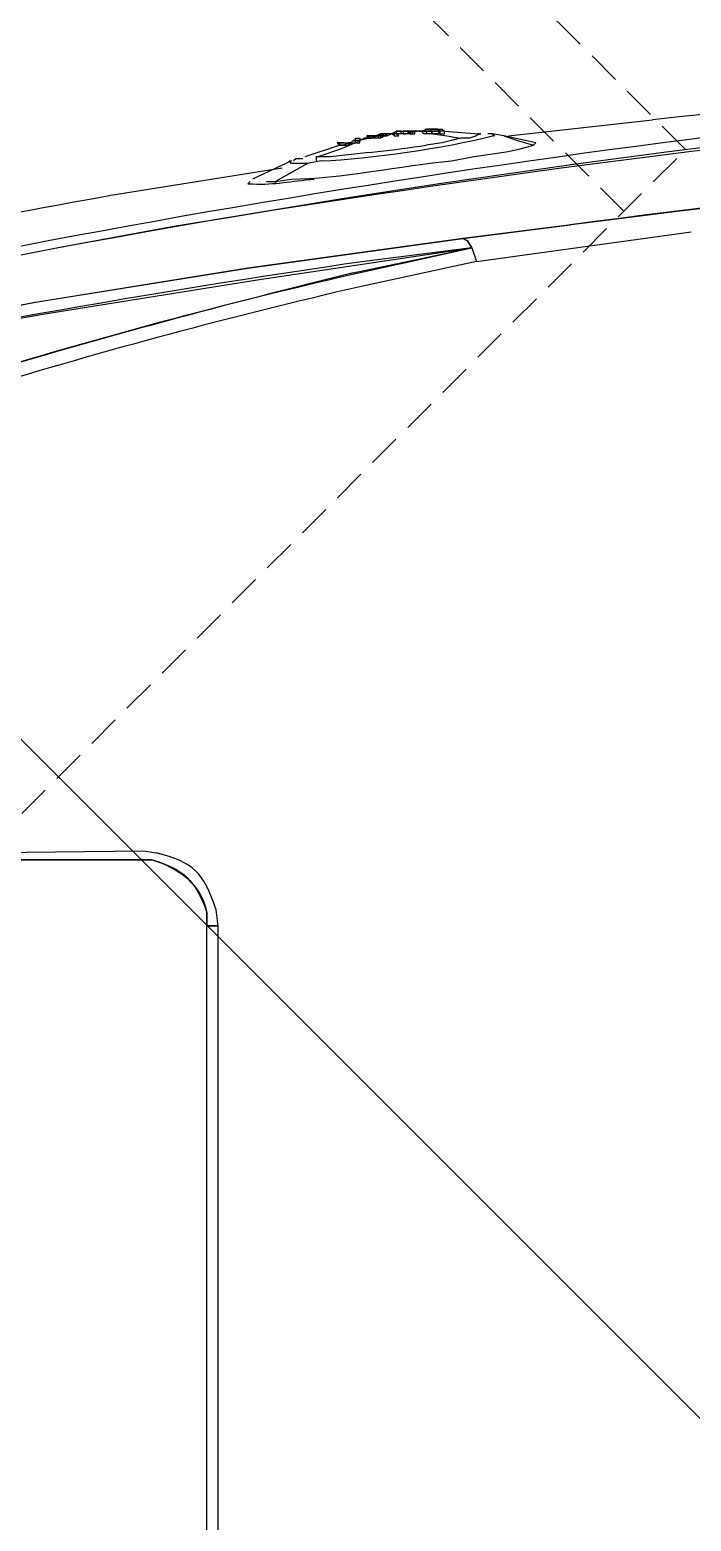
# Model space of a CAD drawing. Header units: millimetres. Extents: x 0 to 887, y -3549 to 0.
# Drawn here: x 224.56 to 229.56, y -1134.48 to -1123.21 of the extents above; entities that cross this region are included whole.
import ezdxf

# ---------------------------------------------------------------- set-up
doc = ezdxf.new("R2010")
doc.units = ezdxf.units.MM
doc.linetypes.add('HIDDEN', pattern=[0.375, 0.25, -0.125])
for name, color, linetype in [('02_(橋尚興華城後壁段)建築外部參考_TEST$0$A_建築_衛浴', 8, 'Continuous'), ('02_(橋尚興華城後壁段)排水底板管路外部參考$0$P_排水_配管線_SP', 6, 'Continuous'), ('03-P-另件', 51, 'HIDDEN'), ('TOILET', 9, 'Continuous')]:
    doc.layers.add(name, color=color, linetype=linetype)

# ---------------------------------------------------------------- blocks, each defined once
blk = doc.blocks.new('pbls100')
at = {"color": 0, "linetype": 'ByBlock'}
for p, q in [((-12.1, 6.36), (-2.634, 6.36)), ((-12.1, -6.36), (-12.1, 6.36)), ((-12.1, 5.7), (-2.9, 5.7))]:
    blk.add_line(p, q, dxfattribs=at)
blk = doc.blocks.new('*U47')
blk.add_blockref('pbls100', (0, 0))

msp = doc.modelspace()

# ---------------------------------------------------------------- linework, layer by layer
at = {"layer": '02_(橋尚興華城後壁段)建築外部參考_TEST$0$A_建築_衛浴'}
for p, q in [((228.175, -1124.011), (229.263, -1123.89)), ((226.984, -1124.063), (227.001, -1124.045)), ((227.001, -1124.045), (226.984, -1124.063)), ((227.001, -1124.045), (226.984, -1124.063)), ((227.019, -1124.045), (227.001, -1124.045)), ((227.001, -1124.045), (227.019, -1124.045)), ((227.019, -1124.045), (227.019, -1124.028)), ((227.019, -1124.028), (227.053, -1124.028)), ((227.019, -1124.045), (227.019, -1124.028)), ((227.053, -1124.045), (227.019, -1124.045)), ((227.053, -1124.045), (227.019, -1124.063)), ((227.019, -1124.063), (227.019, -1124.045)), ((227.053, -1124.045), (227.088, -1124.028)), ((227.053, -1124.028), (227.053, -1124.045)), ((227.122, -1124.028), (227.053, -1124.045)), ((227.053, -1124.063), (227.053, -1124.045)), ((227.088, -1124.028), (227.105, -1124.028)), ((227.105, -1124.028), (227.088, -1124.028)), ((227.088, -1124.028), (227.105, -1124.028)), ((227.105, -1124.028), (227.14, -1124.011)), ((227.14, -1124.011), (227.105, -1124.011)), ((227.105, -1124.011), (227.105, -1124.028)), ((227.105, -1124.028), (227.122, -1124.011)), ((227.122, -1124.011), (227.105, -1124.011)), ((227.122, -1124.028), (227.105, -1124.028)), ((227.105, -1124.028), (227.122, -1124.028)), ((227.122, -1124.028), (227.122, -1124.011)), ((227.122, -1124.011), (227.174, -1124.011)), ((227.14, -1124.011), (227.122, -1124.011)), ((227.122, -1124.011), (227.14, -1124.011)), ((227.122, -1124.011), (227.174, -1124.011)), ((227.14, -1124.028), (227.122, -1124.028)), ((227.14, -1124.028), (227.122, -1124.028)), ((227.122, -1124.028), (227.14, -1124.028)), ((227.157, -1124.011), (227.14, -1124.011)), ((227.14, -1124.011), (227.157, -1124.011)), ((227.157, -1124.011), (227.14, -1124.011)), ((227.191, -1124.011), (227.14, -1124.028)), ((227.14, -1124.028), (227.157, -1124.011)), ((227.191, -1124.028), (227.14, -1124.028)), ((227.174, -1124.011), (227.157, -1124.011)), ((227.191, -1124.011), (227.157, -1124.011)), ((227.157, -1124.011), (227.208, -1124.011)), ((227.157, -1124.011), (227.174, -1124.011)), ((227.174, -1124.011), (227.208, -1123.994)), ((227.208, -1123.994), (227.174, -1124.011)), ((227.174, -1124.011), (227.226, -1123.994)), ((227.208, -1124.011), (227.174, -1124.011)), ((227.208, -1124.011), (227.191, -1124.011)), ((227.191, -1124.011), (227.191, -1124.028)), ((227.208, -1124.011), (227.191, -1124.011)), ((227.208, -1124.028), (227.191, -1124.028)), ((227.208, -1123.994), (227.226, -1123.994)), ((227.243, -1123.994), (227.208, -1124.011)), ((227.226, -1123.994), (227.208, -1123.994)), ((227.243, -1124.011), (227.208, -1124.028)), ((227.208, -1124.011), (227.208, -1124.028)), ((227.243, -1124.011), (227.208, -1124.011)), ((227.208, -1124.011), (227.226, -1124.011)), ((227.226, -1124.011), (227.208, -1124.011)), ((227.226, -1123.994), (227.243, -1123.994)), ((227.26, -1123.994), (227.226, -1123.994)), ((227.226, -1123.994), (227.26, -1123.994)), ((227.243, -1123.994), (227.26, -1123.994)), ((227.26, -1123.994), (227.243, -1124.011)), ((227.243, -1124.011), (227.26, -1124.011)), ((227.26, -1124.011), (227.243, -1124.011)), ((227.295, -1123.994), (227.26, -1123.994)), ((227.295, -1123.994), (227.26, -1124.011)), ((227.295, -1123.994), (227.329, -1123.976)), ((227.329, -1123.976), (227.295, -1123.994)), ((227.312, -1124.011), (227.295, -1123.994)), ((227.312, -1123.994), (227.295, -1123.994)), ((227.312, -1123.994), (227.312, -1124.011)), ((227.329, -1123.994), (227.312, -1123.994)), ((227.312, -1124.011), (227.347, -1124.011)), ((227.329, -1123.994), (227.329, -1123.976)), ((227.329, -1123.976), (227.381, -1123.976)), ((227.364, -1123.976), (227.329, -1123.976)), ((227.399, -1123.994), (227.329, -1123.994)), ((227.347, -1124.011), (227.329, -1123.994)), ((227.364, -1123.994), (227.329, -1123.994)), ((227.364, -1123.994), (227.364, -1123.976)), ((227.364, -1123.976), (227.381, -1123.976)), ((227.381, -1123.994), (227.364, -1123.994)), ((227.381, -1123.976), (227.399, -1123.976)), ((227.399, -1123.976), (227.381, -1123.976)), ((227.381, -1123.976), (227.381, -1123.994)), ((227.381, -1123.976), (227.433, -1123.976)), ((227.381, -1123.994), (227.399, -1123.994)), ((227.45, -1123.976), (227.399, -1123.976)), ((227.399, -1123.976), (227.416, -1123.976)), ((227.416, -1123.994), (227.399, -1123.994)), ((227.416, -1123.976), (227.433, -1123.994)), ((227.416, -1123.976), (227.416, -1123.994)), ((227.433, -1123.994), (227.416, -1123.994)), ((227.433, -1123.976), (227.433, -1123.994)), ((227.468, -1123.976), (227.433, -1123.994)), ((227.433, -1123.994), (227.433, -1123.976)), ((227.433, -1123.976), (227.45, -1123.976)), ((227.433, -1123.976), (227.433, -1123.994)), ((227.433, -1123.994), (227.468, -1123.994)), ((227.502, -1123.976), (227.45, -1123.976)), ((227.45, -1123.976), (227.468, -1123.976)), ((227.468, -1123.994), (227.468, -1123.976)), ((227.468, -1123.976), (227.485, -1123.976)), ((227.52, -1123.976), (227.502, -1123.976)), ((227.554, -1123.976), (227.502, -1123.976)), ((227.502, -1123.976), (227.52, -1123.976)), ((227.52, -1123.976), (227.554, -1123.959)), ((227.537, -1123.994), (227.52, -1123.976)), ((227.554, -1123.959), (227.537, -1123.976)), ((227.537, -1123.976), (227.605, -1123.976)), ((227.554, -1123.994), (227.537, -1123.994)), ((227.588, -1123.959), (227.554, -1123.959)), ((227.554, -1123.959), (227.588, -1123.959)), ((227.554, -1123.976), (227.554, -1123.994)), ((227.588, -1123.976), (227.554, -1123.976)), ((227.605, -1123.994), (227.554, -1123.994)), ((227.588, -1123.959), (227.588, -1123.976)), ((227.64, -1123.959), (227.588, -1123.959)), ((227.588, -1123.959), (227.657, -1123.959)), ((227.588, -1123.976), (227.605, -1123.994)), ((227.657, -1123.976), (227.588, -1123.976)), ((227.605, -1123.976), (227.64, -1123.976)), ((227.605, -1123.994), (227.709, -1124.011)), ((227.64, -1123.994), (227.605, -1123.994)), ((227.64, -1123.959), (227.657, -1123.959)), ((227.657, -1123.976), (227.64, -1123.959)), ((227.657, -1123.976), (227.64, -1123.994)), ((227.64, -1123.976), (227.657, -1123.976)), ((227.657, -1123.959), (227.675, -1123.959)), ((227.692, -1123.976), (227.657, -1123.976)), ((227.657, -1123.976), (227.657, -1123.994)), ((227.657, -1123.994), (227.657, -1123.976)), ((227.657, -1123.994), (227.692, -1123.994)), ((227.675, -1123.959), (227.692, -1123.976)), ((227.744, -1124.045), (227.675, -1124.063)), ((227.692, -1123.994), (227.692, -1123.976)), ((227.692, -1123.976), (227.951, -1123.994)), ((227.709, -1124.011), (227.813, -1124.028)), ((227.813, -1124.028), (227.744, -1124.045)), ((227.882, -1124.028), (227.813, -1124.028)), ((227.934, -1124.011), (227.882, -1124.028)), ((227.951, -1123.994), (227.934, -1124.011)), ((227.951, -1123.994), (227.968, -1123.994)), ((227.968, -1123.994), (227.951, -1123.994)), ((228.054, -1123.994), (228.02, -1123.994)), ((228.141, -1124.011), (228.054, -1123.994)), ((228.054, -1123.994), (228.072, -1124.011)), ((228.072, -1124.011), (228.054, -1124.011)), ((228.141, -1124.011), (228.244, -1124.045)), ((228.382, -1124.063), (228.141, -1124.011)), ((228.244, -1124.045), (228.365, -1124.08)), ((226.639, -1124.166), (226.898, -1124.08)), ((226.898, -1124.114), (226.743, -1124.166)), ((226.898, -1124.08), (226.88, -1124.063)), ((226.88, -1124.063), (226.915, -1124.063)), ((226.898, -1124.063), (226.88, -1124.063)), ((226.932, -1124.063), (226.898, -1124.063)), ((226.898, -1124.08), (226.898, -1124.063)), ((227.019, -1124.063), (226.898, -1124.114)), ((226.898, -1124.08), (226.932, -1124.08)), ((226.932, -1124.08), (226.898, -1124.08)), ((226.915, -1124.063), (226.932, -1124.063)), ((226.932, -1124.063), (226.967, -1124.063)), ((226.967, -1124.063), (226.932, -1124.08)), ((226.932, -1124.08), (226.967, -1124.08)), ((226.984, -1124.063), (226.967, -1124.08)), ((226.967, -1124.08), (226.967, -1124.063)), ((226.967, -1124.063), (226.984, -1124.063)), ((226.984, -1124.063), (226.967, -1124.063)), ((226.984, -1124.063), (227.001, -1124.063)), ((227.001, -1124.063), (227.019, -1124.063)), ((227.019, -1124.063), (227.036, -1124.063)), ((227.036, -1124.063), (227.019, -1124.063)), ((227.036, -1124.063), (227.053, -1124.063)), ((227.675, -1124.063), (227.554, -1124.08)), ((227.917, -1124.166), (228.037, -1124.149)), ((228.037, -1124.149), (228.158, -1124.132)), ((228.158, -1124.132), (228.244, -1124.114)), ((228.244, -1124.114), (228.313, -1124.097)), ((228.313, -1124.097), (228.365, -1124.08)), ((228.365, -1124.08), (228.382, -1124.063)), ((225.171, -1124.459), (226.466, -1124.252)), ((226.535, -1124.2), (226.242, -1124.338)), ((226.656, -1124.218), (226.414, -1124.356)), ((226.535, -1124.218), (226.518, -1124.2)), ((226.518, -1124.2), (226.535, -1124.2)), ((226.656, -1124.218), (226.535, -1124.218)), ((226.57, -1124.184), (226.552, -1124.2)), ((226.621, -1124.184), (226.57, -1124.184)), ((226.76, -1124.2), (226.656, -1124.218)), ((226.725, -1124.2), (226.725, -1124.166)), ((226.725, -1124.166), (226.743, -1124.166)), ((226.743, -1124.166), (226.829, -1124.166)), ((227.744, -1124.2), (227.917, -1124.166)), ((226.225, -1124.356), (226.207, -1124.373)), ((226.207, -1124.373), (226.242, -1124.373)), ((226.346, -1124.356), (226.414, -1124.356)), ((226.414, -1124.356), (226.535, -1124.338)), ((226.414, -1124.356), (226.414, -1124.373)), ((229.47, -1124.58), (227.83, -1124.787)), ((225.62, -1124.701), (224.774, -1124.856)), ((227.83, -1124.787), (228.642, -1124.683)), ((226.207, -1125.011), (227.83, -1124.787)), ((227.83, -1124.787), (226.207, -1125.011)), ((227.83, -1124.787), (227.865, -1124.804)), ((227.865, -1124.804), (227.83, -1124.787)), ((227.865, -1124.804), (227.899, -1124.856)), ((227.899, -1124.856), (227.865, -1124.804)), ((227.934, -1124.959), (229.556, -1124.735)), ((226.276, -1125.098), (227.899, -1124.856)), ((227.001, -1125.046), (227.899, -1124.856)), ((227.899, -1124.856), (227.088, -1124.959)), ((227.364, -1124.976), (227.899, -1124.856)), ((227.899, -1124.856), (227.934, -1124.959)), ((227.899, -1124.856), (227.934, -1124.959)), ((224.584, -1125.27), (226.207, -1125.011)), ((226.207, -1125.011), (224.602, -1125.27)), ((227.934, -1124.959), (227.053, -1125.15)), ((224.671, -1125.356), (226.276, -1125.098)), ((224.602, -1125.27), (222.979, -1125.581)), ((223.79, -1125.425), (224.584, -1125.27)), ((223.859, -1125.494), (224.671, -1125.356)), ((224.084, -1129.428), (225.413, -1129.411)), ((225.413, -1129.411), (225.517, -1129.428)), ((222.702, -1129.48), (225.396, -1129.48)), ((225.396, -1129.48), (222.702, -1129.48)), ((225.396, -1129.48), (225.482, -1129.48)), ((225.482, -1129.48), (225.396, -1129.48)), ((225.897, -1129.98), (225.897, -1129.877)), ((225.897, -1129.877), (225.897, -1129.98)), ((225.983, -1129.98), (225.966, -1129.859)), ((225.897, -1144.61), (225.897, -1129.98)), ((225.897, -1129.98), (225.914, -1129.98)), ((225.914, -1129.98), (225.897, -1129.98)), ((225.914, -1129.98), (225.983, -1129.98)), ((225.983, -1129.98), (225.914, -1129.98)), ((225.983, -1144.61), (225.983, -1129.98))]:
    msp.add_line(p, q, dxfattribs=at)
for centre, radius, start, end in [((239.958, -1206.288), 82.834, 91.33198, 102.30441), ((239.954, -1205.449), 82.075, 92.86094, 101.99804), ((238.562, -1208.108), 84.73, 91.88734, 96.30085), ((240.382, -1212.499), 89.03, 91.34526, 99.54432), ((239.221, -1204.087), 80.106, 88.99787, 97.5894), ((239.226, -1203.814), 79.832, 88.99766, 97.01939), ((236.094, -1164.741), 40.712, 102.3834, 110.8078), ((238.916, -1206.196), 82.094, 98.28397, 101.7471), ((236.481, -1166.023), 41.946, 102.9892, 111.1114)]:
    msp.add_arc(centre, radius, start, end, dxfattribs=at)
for points in [[(226.76, -1124.2), (227.136, -1124.181), (227.688, -1124.105), (228.054, -1124.011)], [(226.829, -1124.166), (227.071, -1124.138), (227.307, -1124.121), (227.554, -1124.08)], [(226.535, -1124.338), (226.887, -1124.335), (227.381, -1124.233), (227.744, -1124.2)], [(226.242, -1124.373), (226.42, -1124.382), (226.526, -1124.351), (226.708, -1124.338)], [(221.943, -1125.167), (223.015, -1124.853), (224.075, -1124.656), (225.171, -1124.459)], [(227.001, -1125.046), (225.077, -1125.522), (223.164, -1126.067), (221.322, -1126.806)], [(225.966, -1129.859), (225.875, -1129.574), (225.794, -1129.501), (225.517, -1129.428)], [(225.482, -1129.48), (225.683, -1129.54), (225.849, -1129.661), (225.897, -1129.877)], [(225.482, -1129.48), (225.723, -1129.551), (225.808, -1129.633), (225.897, -1129.877)]]:
    msp.add_open_spline(points, degree=3, dxfattribs=at)
at = {"layer": '02_(橋尚興華城後壁段)排水底板管路外部參考$0$P_排水_配管線_SP', "ltscale": 0.8}
msp.add_line((216.061, -1120.139), (240.713, -1144.791), dxfattribs=at)
at = {"layer": 'TOILET'}
for p, q in [((228.175, -1124.011), (229.263, -1123.89)), ((226.984, -1124.063), (227.001, -1124.045)), ((227.001, -1124.045), (226.984, -1124.063)), ((227.001, -1124.045), (226.984, -1124.063)), ((227.001, -1124.045), (227.001, -1124.045)), ((227.019, -1124.045), (227.001, -1124.045)), ((227.001, -1124.045), (227.019, -1124.045)), ((227.019, -1124.045), (227.019, -1124.028)), ((227.019, -1124.028), (227.053, -1124.028)), ((227.019, -1124.045), (227.019, -1124.028)), ((227.019, -1124.045), (227.019, -1124.045)), ((227.019, -1124.045), (227.019, -1124.045)), ((227.019, -1124.045), (227.019, -1124.045)), ((227.053, -1124.045), (227.019, -1124.045)), ((227.053, -1124.045), (227.019, -1124.063)), ((227.019, -1124.063), (227.019, -1124.045)), ((227.053, -1124.045), (227.088, -1124.028)), ((227.053, -1124.028), (227.053, -1124.045)), ((227.122, -1124.028), (227.053, -1124.045)), ((227.053, -1124.045), (227.053, -1124.045)), ((227.053, -1124.063), (227.053, -1124.045)), ((227.088, -1124.028), (227.088, -1124.028)), ((227.088, -1124.028), (227.105, -1124.028)), ((227.105, -1124.028), (227.088, -1124.028)), ((227.088, -1124.028), (227.105, -1124.028)), ((227.105, -1124.028), (227.14, -1124.011)), ((227.14, -1124.011), (227.105, -1124.011)), ((227.105, -1124.011), (227.105, -1124.028)), ((227.105, -1124.028), (227.122, -1124.011)), ((227.122, -1124.011), (227.105, -1124.011)), ((227.105, -1124.028), (227.105, -1124.028)), ((227.122, -1124.028), (227.105, -1124.028)), ((227.105, -1124.028), (227.122, -1124.028)), ((227.122, -1124.028), (227.122, -1124.011)), ((227.122, -1124.011), (227.174, -1124.011)), ((227.14, -1124.011), (227.122, -1124.011)), ((227.122, -1124.011), (227.14, -1124.011)), ((227.122, -1124.011), (227.174, -1124.011)), ((227.122, -1124.028), (227.122, -1124.028)), ((227.122, -1124.028), (227.122, -1124.028)), ((227.14, -1124.028), (227.122, -1124.028)), ((227.14, -1124.028), (227.122, -1124.028)), ((227.122, -1124.028), (227.14, -1124.028)), ((227.14, -1124.011), (227.14, -1124.011)), ((227.157, -1124.011), (227.14, -1124.011)), ((227.14, -1124.011), (227.157, -1124.011)), ((227.157, -1124.011), (227.14, -1124.011)), ((227.191, -1124.011), (227.14, -1124.028)), ((227.14, -1124.028), (227.157, -1124.011)), ((227.14, -1124.028), (227.14, -1124.028)), ((227.14, -1124.028), (227.14, -1124.028)), ((227.191, -1124.028), (227.14, -1124.028)), ((227.157, -1124.011), (227.157, -1124.011)), ((227.174, -1124.011), (227.157, -1124.011)), ((227.191, -1124.011), (227.157, -1124.011)), ((227.157, -1124.011), (227.208, -1124.011)), ((227.157, -1124.011), (227.174, -1124.011)), ((227.174, -1124.011), (227.208, -1123.994)), ((227.208, -1123.994), (227.174, -1124.011)), ((227.174, -1124.011), (227.226, -1123.994)), ((227.174, -1124.011), (227.174, -1124.011)), ((227.208, -1124.011), (227.174, -1124.011)), ((227.208, -1124.011), (227.191, -1124.011)), ((227.191, -1124.011), (227.191, -1124.028)), ((227.208, -1124.011), (227.191, -1124.011)), ((227.208, -1124.028), (227.191, -1124.028)), ((227.208, -1123.994), (227.226, -1123.994)), ((227.243, -1123.994), (227.208, -1124.011)), ((227.226, -1123.994), (227.208, -1123.994)), ((227.208, -1124.011), (227.208, -1124.011)), ((227.208, -1124.011), (227.208, -1124.011)), ((227.243, -1124.011), (227.208, -1124.028)), ((227.208, -1124.011), (227.208, -1124.028)), ((227.243, -1124.011), (227.208, -1124.011)), ((227.208, -1124.011), (227.226, -1124.011)), ((227.226, -1124.011), (227.208, -1124.011)), ((227.226, -1123.994), (227.226, -1123.994)), ((227.226, -1123.994), (227.243, -1123.994)), ((227.26, -1123.994), (227.226, -1123.994)), ((227.226, -1123.994), (227.26, -1123.994)), ((227.243, -1123.994), (227.243, -1123.994)), ((227.243, -1123.994), (227.26, -1123.994)), ((227.26, -1123.994), (227.243, -1124.011)), ((227.243, -1124.011), (227.243, -1124.011)), ((227.243, -1124.011), (227.243, -1124.011)), ((227.243, -1124.011), (227.26, -1124.011)), ((227.26, -1124.011), (227.243, -1124.011)), ((227.295, -1123.994), (227.26, -1123.994)), ((227.295, -1123.994), (227.26, -1124.011)), ((227.26, -1124.011), (227.26, -1124.011)), ((227.295, -1123.994), (227.329, -1123.976)), ((227.329, -1123.976), (227.295, -1123.994)), ((227.295, -1123.994), (227.295, -1123.994)), ((227.295, -1123.994), (227.295, -1123.994)), ((227.295, -1123.994), (227.295, -1123.994)), ((227.312, -1124.011), (227.295, -1123.994)), ((227.312, -1123.994), (227.295, -1123.994)), ((227.312, -1123.994), (227.312, -1124.011)), ((227.329, -1123.994), (227.312, -1123.994)), ((227.312, -1124.011), (227.347, -1124.011)), ((227.329, -1123.976), (227.329, -1123.976)), ((227.329, -1123.994), (227.329, -1123.976)), ((227.329, -1123.976), (227.381, -1123.976)), ((227.364, -1123.976), (227.329, -1123.976)), ((227.329, -1123.994), (227.329, -1123.994)), ((227.399, -1123.994), (227.329, -1123.994)), ((227.347, -1124.011), (227.329, -1123.994)), ((227.364, -1123.994), (227.329, -1123.994)), ((227.364, -1123.994), (227.364, -1123.976)), ((227.364, -1123.976), (227.381, -1123.976)), ((227.381, -1123.994), (227.364, -1123.994)), ((227.381, -1123.976), (227.399, -1123.976)), ((227.399, -1123.976), (227.381, -1123.976)), ((227.381, -1123.976), (227.381, -1123.994)), ((227.381, -1123.976), (227.433, -1123.976)), ((227.381, -1123.994), (227.399, -1123.994)), ((227.45, -1123.976), (227.399, -1123.976)), ((227.399, -1123.976), (227.416, -1123.976)), ((227.416, -1123.994), (227.399, -1123.994)), ((227.416, -1123.976), (227.433, -1123.994)), ((227.416, -1123.976), (227.416, -1123.994)), ((227.433, -1123.994), (227.416, -1123.994)), ((227.433, -1123.976), (227.433, -1123.976)), ((227.433, -1123.976), (227.433, -1123.994)), ((227.468, -1123.976), (227.433, -1123.994)), ((227.433, -1123.994), (227.433, -1123.976)), ((227.433, -1123.976), (227.45, -1123.976)), ((227.433, -1123.976), (227.433, -1123.994)), ((227.433, -1123.994), (227.433, -1123.994)), ((227.433, -1123.994), (227.433, -1123.994)), ((227.433, -1123.994), (227.433, -1123.994)), ((227.433, -1123.994), (227.468, -1123.994)), ((227.45, -1123.976), (227.45, -1123.976)), ((227.45, -1123.976), (227.45, -1123.976)), ((227.502, -1123.976), (227.45, -1123.976)), ((227.45, -1123.976), (227.468, -1123.976)), ((227.468, -1123.976), (227.468, -1123.976)), ((227.468, -1123.976), (227.468, -1123.976)), ((227.468, -1123.994), (227.468, -1123.976)), ((227.468, -1123.976), (227.485, -1123.976)), ((227.502, -1123.976), (227.502, -1123.976)), ((227.52, -1123.976), (227.502, -1123.976)), ((227.554, -1123.976), (227.502, -1123.976)), ((227.502, -1123.976), (227.52, -1123.976)), ((227.52, -1123.976), (227.554, -1123.959)), ((227.537, -1123.994), (227.52, -1123.976)), ((227.554, -1123.959), (227.537, -1123.976)), ((227.537, -1123.976), (227.605, -1123.976)), ((227.554, -1123.994), (227.537, -1123.994)), ((227.588, -1123.959), (227.554, -1123.959)), ((227.554, -1123.959), (227.588, -1123.959)), ((227.554, -1123.976), (227.554, -1123.994)), ((227.588, -1123.976), (227.554, -1123.976)), ((227.605, -1123.994), (227.554, -1123.994)), ((227.588, -1123.959), (227.588, -1123.976)), ((227.64, -1123.959), (227.588, -1123.959)), ((227.588, -1123.959), (227.657, -1123.959)), ((227.588, -1123.976), (227.605, -1123.994)), ((227.657, -1123.976), (227.588, -1123.976)), ((227.605, -1123.976), (227.64, -1123.976)), ((227.605, -1123.994), (227.605, -1123.994)), ((227.605, -1123.994), (227.709, -1124.011)), ((227.64, -1123.994), (227.605, -1123.994)), ((227.64, -1123.959), (227.657, -1123.959)), ((227.657, -1123.976), (227.64, -1123.959)), ((227.657, -1123.976), (227.64, -1123.994)), ((227.64, -1123.976), (227.657, -1123.976)), ((227.657, -1123.959), (227.675, -1123.959)), ((227.657, -1123.976), (227.657, -1123.976)), ((227.657, -1123.976), (227.657, -1123.976)), ((227.692, -1123.976), (227.657, -1123.976)), ((227.657, -1123.976), (227.657, -1123.994)), ((227.657, -1123.994), (227.657, -1123.976)), ((227.657, -1123.994), (227.692, -1123.994)), ((227.675, -1123.959), (227.692, -1123.976)), ((227.744, -1124.045), (227.675, -1124.063)), ((227.692, -1123.994), (227.692, -1123.976)), ((227.692, -1123.976), (227.951, -1123.994)), ((227.709, -1124.011), (227.813, -1124.028)), ((227.813, -1124.028), (227.744, -1124.045)), ((227.882, -1124.028), (227.813, -1124.028)), ((227.934, -1124.011), (227.882, -1124.028)), ((227.951, -1123.994), (227.934, -1124.011)), ((227.951, -1123.994), (227.968, -1123.994)), ((227.968, -1123.994), (227.951, -1123.994)), ((228.054, -1123.994), (228.02, -1123.994)), ((228.141, -1124.011), (228.054, -1123.994)), ((228.054, -1123.994), (228.072, -1124.011)), ((228.072, -1124.011), (228.054, -1124.011)), ((228.141, -1124.011), (228.244, -1124.045)), ((228.382, -1124.063), (228.141, -1124.011)), ((228.244, -1124.045), (228.365, -1124.08)), ((226.639, -1124.166), (226.898, -1124.08)), ((226.898, -1124.114), (226.743, -1124.166)), ((226.898, -1124.08), (226.88, -1124.063)), ((226.88, -1124.063), (226.915, -1124.063)), ((226.898, -1124.063), (226.88, -1124.063)), ((226.932, -1124.063), (226.898, -1124.063)), ((226.898, -1124.08), (226.898, -1124.063)), ((227.019, -1124.063), (226.898, -1124.114)), ((226.898, -1124.08), (226.898, -1124.08)), ((226.898, -1124.08), (226.898, -1124.08)), ((226.898, -1124.08), (226.932, -1124.08)), ((226.932, -1124.08), (226.898, -1124.08)), ((226.915, -1124.063), (226.932, -1124.063)), ((226.932, -1124.063), (226.932, -1124.063)), ((226.932, -1124.063), (226.932, -1124.063)), ((226.932, -1124.063), (226.967, -1124.063)), ((226.967, -1124.063), (226.932, -1124.08)), ((226.932, -1124.08), (226.932, -1124.08)), ((226.932, -1124.08), (226.967, -1124.08)), ((226.984, -1124.063), (226.967, -1124.08)), ((226.967, -1124.08), (226.967, -1124.063)), ((226.967, -1124.063), (226.984, -1124.063)), ((226.984, -1124.063), (226.967, -1124.063)), ((226.984, -1124.063), (226.984, -1124.063)), ((226.984, -1124.063), (227.001, -1124.063)), ((227.001, -1124.063), (227.019, -1124.063)), ((227.019, -1124.063), (227.019, -1124.063)), ((227.019, -1124.063), (227.036, -1124.063)), ((227.036, -1124.063), (227.019, -1124.063)), ((227.036, -1124.063), (227.053, -1124.063)), ((227.675, -1124.063), (227.554, -1124.08)), ((227.917, -1124.166), (228.037, -1124.149)), ((228.037, -1124.149), (228.158, -1124.132)), ((228.158, -1124.132), (228.244, -1124.114)), ((228.244, -1124.114), (228.313, -1124.097)), ((228.313, -1124.097), (228.365, -1124.08)), ((228.365, -1124.08), (228.382, -1124.063)), ((225.171, -1124.459), (226.466, -1124.252)), ((226.535, -1124.2), (226.242, -1124.338)), ((226.656, -1124.218), (226.414, -1124.356)), ((226.535, -1124.218), (226.518, -1124.2)), ((226.518, -1124.2), (226.535, -1124.2)), ((226.656, -1124.218), (226.535, -1124.218)), ((226.57, -1124.184), (226.552, -1124.2)), ((226.621, -1124.184), (226.57, -1124.184)), ((226.76, -1124.2), (226.656, -1124.218)), ((226.725, -1124.2), (226.725, -1124.166)), ((226.725, -1124.166), (226.743, -1124.166)), ((226.743, -1124.166), (226.829, -1124.166)), ((227.744, -1124.2), (227.917, -1124.166)), ((226.225, -1124.356), (226.207, -1124.373)), ((226.207, -1124.373), (226.242, -1124.373)), ((226.346, -1124.356), (226.414, -1124.356)), ((226.414, -1124.356), (226.535, -1124.338)), ((226.414, -1124.356), (226.414, -1124.373)), ((229.47, -1124.58), (227.83, -1124.787)), ((225.62, -1124.701), (224.774, -1124.856)), ((227.83, -1124.787), (228.642, -1124.683)), ((226.207, -1125.011), (227.83, -1124.787)), ((227.83, -1124.787), (226.207, -1125.011)), ((227.83, -1124.787), (227.865, -1124.804)), ((227.865, -1124.804), (227.83, -1124.787)), ((227.865, -1124.804), (227.899, -1124.856)), ((227.899, -1124.856), (227.865, -1124.804)), ((227.934, -1124.959), (229.556, -1124.735)), ((226.276, -1125.098), (227.899, -1124.856)), ((227.001, -1125.046), (227.899, -1124.856)), ((227.899, -1124.856), (227.088, -1124.959)), ((227.364, -1124.976), (227.899, -1124.856)), ((227.899, -1124.856), (227.934, -1124.959)), ((227.899, -1124.856), (227.934, -1124.959)), ((224.584, -1125.27), (226.207, -1125.011)), ((226.207, -1125.011), (224.602, -1125.27)), ((227.934, -1124.959), (227.053, -1125.15)), ((224.671, -1125.356), (226.276, -1125.098)), ((224.602, -1125.27), (222.979, -1125.581)), ((223.79, -1125.425), (224.584, -1125.27)), ((223.859, -1125.494), (224.671, -1125.356)), ((224.084, -1129.428), (225.413, -1129.411)), ((225.413, -1129.411), (225.517, -1129.428)), ((222.702, -1129.48), (225.396, -1129.48)), ((225.396, -1129.48), (222.702, -1129.48)), ((225.396, -1129.48), (225.482, -1129.48)), ((225.482, -1129.48), (225.396, -1129.48)), ((225.897, -1129.98), (225.897, -1129.877)), ((225.897, -1129.877), (225.897, -1129.98)), ((225.983, -1129.98), (225.966, -1129.859)), ((225.897, -1144.61), (225.897, -1129.98)), ((225.897, -1129.98), (225.914, -1129.98)), ((225.914, -1129.98), (225.897, -1129.98)), ((225.914, -1129.98), (225.983, -1129.98)), ((225.983, -1129.98), (225.914, -1129.98)), ((225.983, -1144.61), (225.983, -1129.98))]:
    msp.add_line(p, q, dxfattribs=at)
for centre, radius, start, end in [((239.958, -1206.288), 82.834, 91.33198, 102.30441), ((239.954, -1205.449), 82.075, 92.86094, 101.99804), ((238.562, -1208.108), 84.73, 91.88734, 96.30085), ((240.382, -1212.499), 89.03, 91.34526, 99.54432), ((239.221, -1204.087), 80.106, 88.99787, 97.5894), ((239.226, -1203.814), 79.832, 88.99766, 97.01939), ((236.094, -1164.741), 40.712, 102.3834, 110.8078), ((238.916, -1206.196), 82.094, 98.28397, 101.7471), ((236.481, -1166.023), 41.946, 102.9892, 111.1114)]:
    msp.add_arc(centre, radius, start, end, dxfattribs=at)
for points in [[(226.76, -1124.2), (227.136, -1124.181), (227.688, -1124.105), (228.054, -1124.011)], [(226.829, -1124.166), (227.071, -1124.138), (227.307, -1124.121), (227.554, -1124.08)], [(226.535, -1124.338), (226.887, -1124.335), (227.381, -1124.233), (227.744, -1124.2)], [(226.242, -1124.373), (226.42, -1124.382), (226.526, -1124.351), (226.708, -1124.338)], [(221.943, -1125.167), (223.015, -1124.853), (224.075, -1124.656), (225.171, -1124.459)], [(227.001, -1125.046), (225.077, -1125.522), (223.164, -1126.067), (221.322, -1126.806)], [(225.966, -1129.859), (225.875, -1129.574), (225.794, -1129.501), (225.517, -1129.428)], [(225.482, -1129.48), (225.683, -1129.54), (225.849, -1129.661), (225.897, -1129.877)], [(225.482, -1129.48), (225.723, -1129.551), (225.808, -1129.633), (225.897, -1129.877)]]:
    msp.add_open_spline(points, degree=3, dxfattribs=at)

# ---------------------------------------------------------------- block references
at = {"layer": '03-P-另件', "xscale": -1, "rotation": 314.999999999908}
msp.add_blockref('*U47', (216.461, -1120.055), dxfattribs=at)

doc.saveas('drawing.dxf')
